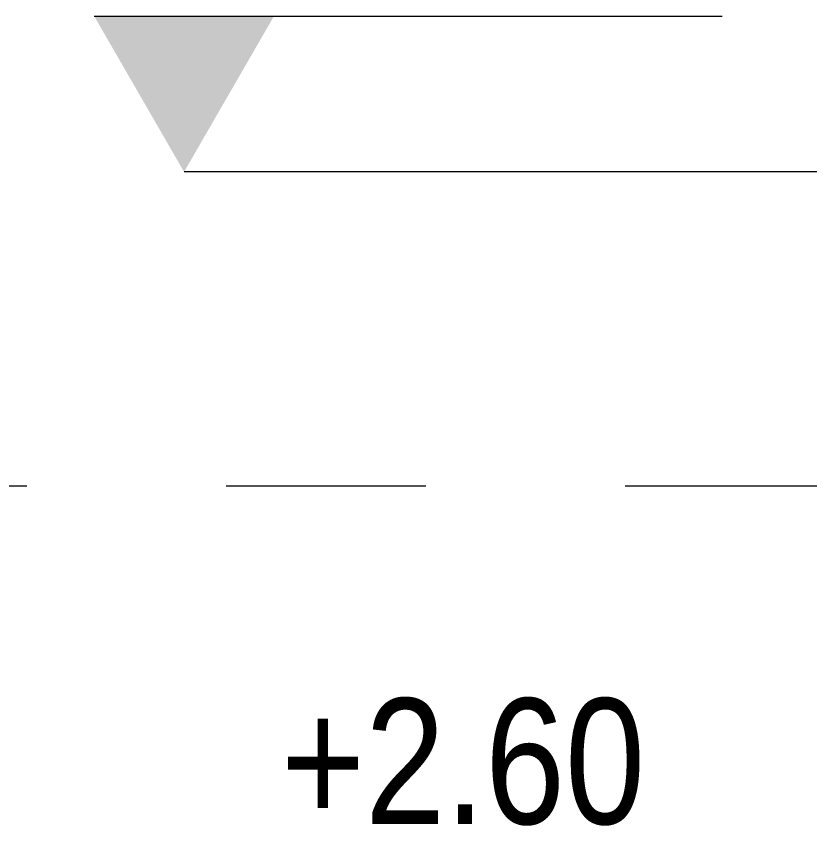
# Model space of a CAD drawing. Header units: centimetres. Extents: x 0 to 25250, y 0 to 2250.
# Drawn here: x 18181.8 to 18245, y 541.4 to 605.9 of the extents above; entities that cross this region are included whole.
import ezdxf

# ---------------------------------------------------------------- set-up
doc = ezdxf.new("R2010")
doc.units = ezdxf.units.CM
doc.linetypes.add('23-View-2$0$Dash', pattern=[31.75, 15.875, -15.875])
for name, color, linetype, lineweight in [('A-ANNO-NOTE', 7, 'Continuous', 9), ('A-FLOR-LEVL', 7, 'Continuous', 9), ('G-ANNO-DIMS', 7, 'Continuous', 9)]:
    doc.layers.add(name, color=color, linetype=linetype, lineweight=lineweight)
doc.styles.add('23-View-2$0$Arial Narrow_1', font='ARIALN.TTF', dxfattribs={"height": 10})

# ---------------------------------------------------------------- blocks, each defined once
blk = doc.blocks.new('Spot Elevations - ELEVATION_PROJECT-150941-В-В')
at = {"layer": 'A-ANNO-NOTE'}
blk.add_hatch(color=256, dxfattribs=at).paths.add_polyline_path([(-1114.25, 748.166), (-1099.94, 748.166), (-1107.095, 735.773)])
blk.add_line((-1114.25, 748.166), (-1064.25, 748.166), dxfattribs=at)

msp = doc.modelspace()

# ---------------------------------------------------------------- linework, layer by layer
at = {"layer": 'A-FLOR-LEVL', "linetype": '23-View-2$0$Dash'}
msp.add_line((18135.051, 568.505), (19712.349, 568.505), dxfattribs=at)
at = {"layer": 'G-ANNO-DIMS'}
for p, q in [((18204.777, 593.505), (18195.19, 593.505)), ((18283.319, 593.505), (18204.777, 593.505))]:
    msp.add_line(p, q, dxfattribs=at)

# ---------------------------------------------------------------- block references
msp.add_blockref('Spot Elevations - ELEVATION_PROJECT-150941-В-В', (19302.285, -142.268), dxfattribs=at)

# ---------------------------------------------------------------- texts
at = {"layer": 'G-ANNO-DIMS', "insert": (18202.905, 551.592), "char_height": 10, "width": 34.75359, "attachment_point": 1, "line_spacing_factor": 0.974696, "style": '23-View-2$0$Arial Narrow_1'}
msp.add_mtext('+2.60', dxfattribs=at)

doc.saveas('drawing.dxf')
